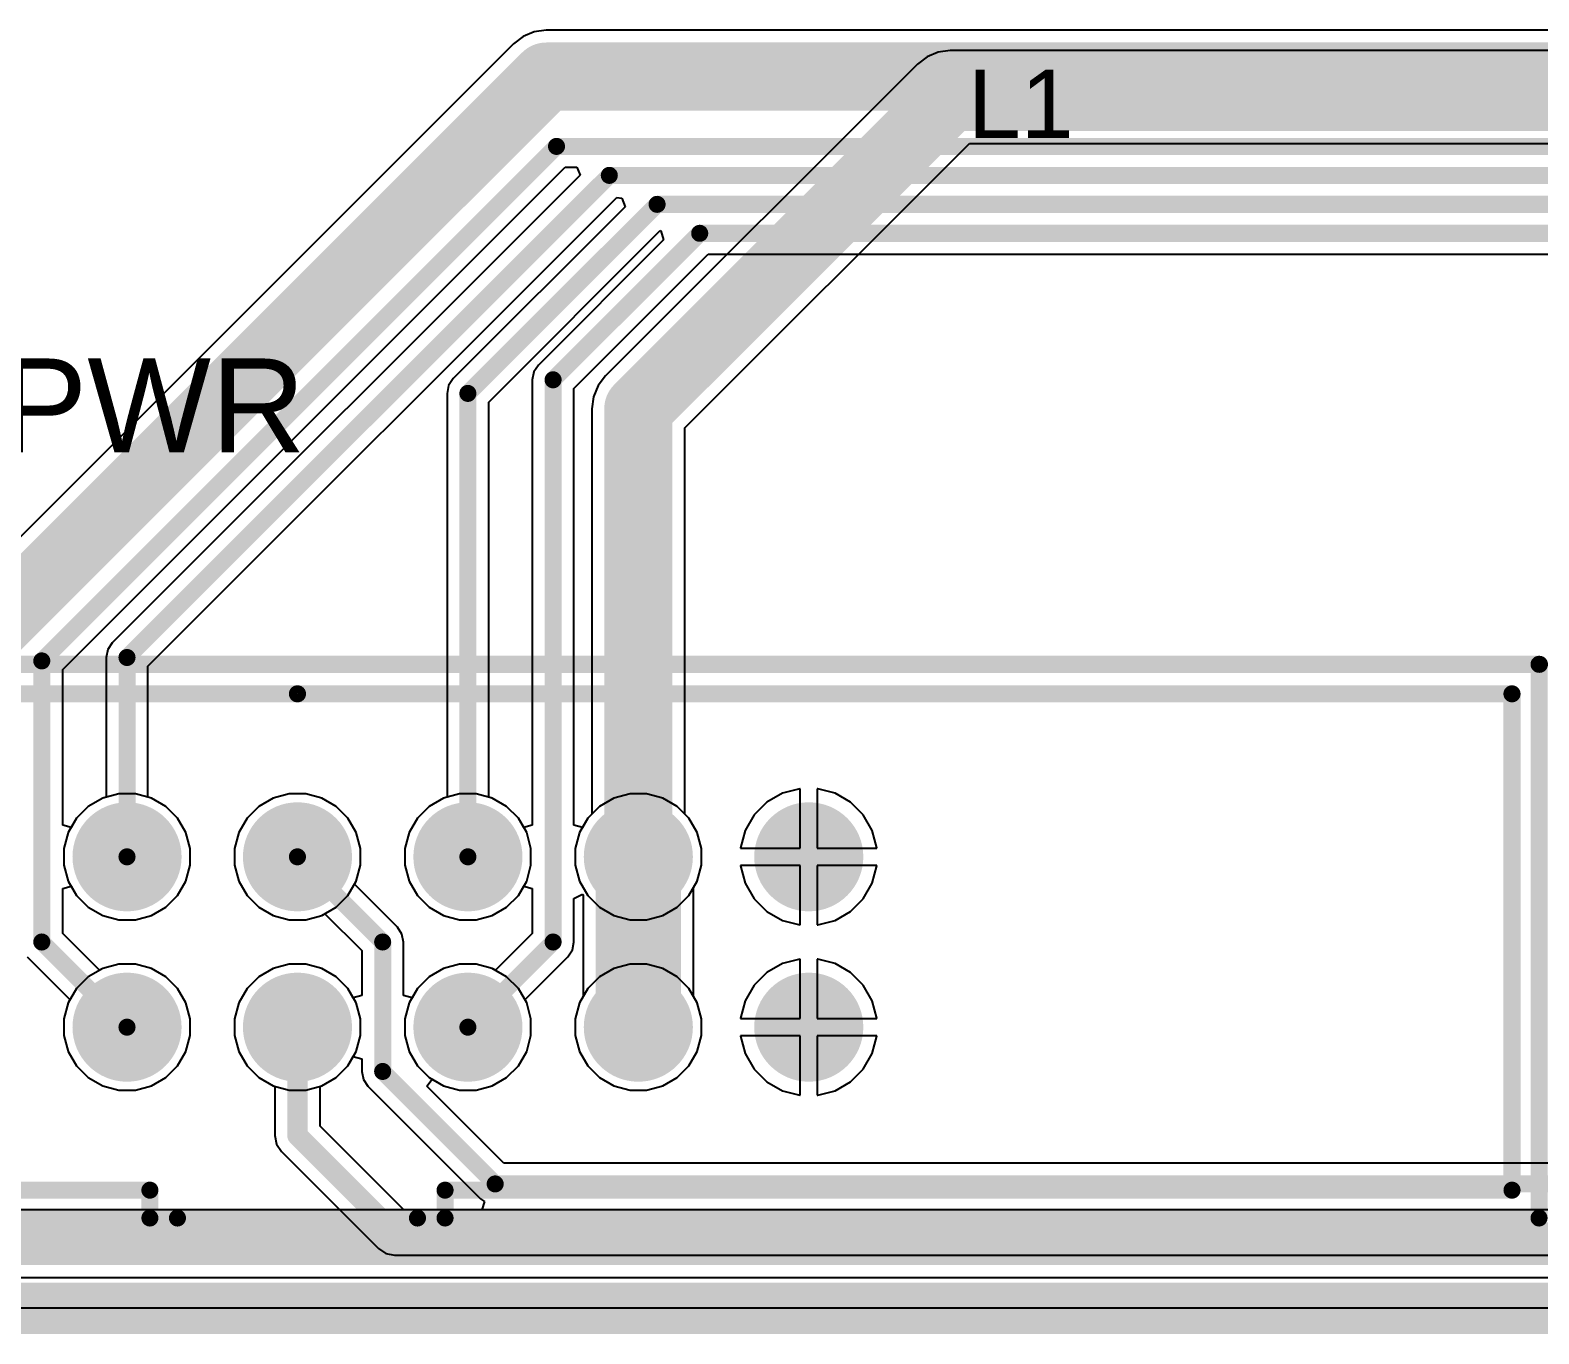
# Model space of a CAD drawing. Header units: millimetres. Extents: x -11 to 156, y -11 to 109.
# Drawn here: x 28.45 to 50.94, y -5.46 to 13.98 of the extents above; entities that cross this region are included whole.
import ezdxf

# ---------------------------------------------------------------- set-up
doc = ezdxf.new("R2010")
doc.units = ezdxf.units.MM
for name, color, linetype in [('BottomLayer', 5, 'Continuous'), ('BottomSolder', 6, 'Continuous'), ('Mechanical2', 216, 'Continuous'), ('MultiLayer', 9, 'Continuous'), ('PadHoleLayer', 156, 'Continuous'), ('TopLayer', 1, 'Continuous'), ('TopOverlay', 2, 'Continuous'), ('TopSolder', 216, 'Continuous')]:
    doc.layers.add(name, color=color, linetype=linetype)
doc.styles.add('Arial', font='', dxfattribs={"height": 0.2})
doc.styles.get('Arial').set_extended_font_data('Arial')

# ---------------------------------------------------------------- blocks, each defined once
blk = doc.blocks.new('2_54_2_7P_84')
at = {"layer": 'BottomLayer'}
h = blk.add_hatch(color=5, dxfattribs=at)
edge = h.paths.add_edge_path()
edge.add_arc((-2.54, 1.27), 0.762, 0, 360)
h = blk.add_hatch(color=5, dxfattribs=at)
edge = h.paths.add_edge_path()
edge.add_arc((0, 1.27), 0.762, 0, 360)
h = blk.add_hatch(color=5, dxfattribs=at)
edge = h.paths.add_edge_path()
edge.add_arc((2.54, 1.27), 0.762, 0, 360)
h = blk.add_hatch(color=5, dxfattribs=at)
edge = h.paths.add_edge_path()
edge.add_arc((5.08, 1.27), 0.762, 0, 360)
h = blk.add_hatch(color=5, dxfattribs=at)
edge = h.paths.add_edge_path()
edge.add_arc((7.62, 1.27), 0.762, 0, 360)
h = blk.add_hatch(color=5, dxfattribs=at)
edge = h.paths.add_edge_path()
edge.add_arc((-2.54, -1.27), 0.762, 0, 360)
h = blk.add_hatch(color=5, dxfattribs=at)
edge = h.paths.add_edge_path()
edge.add_arc((0, -1.27), 0.762, 0, 360)
h = blk.add_hatch(color=5, dxfattribs=at)
edge = h.paths.add_edge_path()
edge.add_arc((2.54, -1.27), 0.762, 0, 360)
h = blk.add_hatch(color=5, dxfattribs=at)
edge = h.paths.add_edge_path()
edge.add_arc((5.08, -1.27), 0.762, 0, 360)
h = blk.add_hatch(color=5, dxfattribs=at)
edge = h.paths.add_edge_path()
edge.add_arc((7.62, -1.27), 0.762, 0, 360)
at = {"layer": 'BottomSolder'}
h = blk.add_hatch(color=6, dxfattribs=at)
edge = h.paths.add_edge_path()
edge.add_arc((-2.54, 1.27), 0.813, 0, 360)
h = blk.add_hatch(color=6, dxfattribs=at)
edge = h.paths.add_edge_path()
edge.add_arc((0, 1.27), 0.813, 0, 360)
h = blk.add_hatch(color=6, dxfattribs=at)
edge = h.paths.add_edge_path()
edge.add_arc((2.54, 1.27), 0.813, 0, 360)
h = blk.add_hatch(color=6, dxfattribs=at)
edge = h.paths.add_edge_path()
edge.add_arc((5.08, 1.27), 0.813, 0, 360)
h = blk.add_hatch(color=6, dxfattribs=at)
edge = h.paths.add_edge_path()
edge.add_arc((7.62, 1.27), 0.813, 0, 360)
h = blk.add_hatch(color=6, dxfattribs=at)
edge = h.paths.add_edge_path()
edge.add_arc((-2.54, -1.27), 0.813, 0, 360)
h = blk.add_hatch(color=6, dxfattribs=at)
edge = h.paths.add_edge_path()
edge.add_arc((0, -1.27), 0.813, 0, 360)
h = blk.add_hatch(color=6, dxfattribs=at)
edge = h.paths.add_edge_path()
edge.add_arc((2.54, -1.27), 0.813, 0, 360)
h = blk.add_hatch(color=6, dxfattribs=at)
edge = h.paths.add_edge_path()
edge.add_arc((5.08, -1.27), 0.813, 0, 360)
h = blk.add_hatch(color=6, dxfattribs=at)
edge = h.paths.add_edge_path()
edge.add_arc((7.62, -1.27), 0.813, 0, 360)
at = {"layer": 'MultiLayer'}
h = blk.add_hatch(color=9, dxfattribs=at)
edge = h.paths.add_edge_path()
edge.add_arc((-2.54, 1.27), 0.762, 0, 360)
h = blk.add_hatch(color=9, dxfattribs=at)
edge = h.paths.add_edge_path()
edge.add_arc((0, 1.27), 0.762, 0, 360)
h = blk.add_hatch(color=9, dxfattribs=at)
edge = h.paths.add_edge_path()
edge.add_arc((2.54, 1.27), 0.762, 0, 360)
h = blk.add_hatch(color=9, dxfattribs=at)
edge = h.paths.add_edge_path()
edge.add_arc((5.08, 1.27), 0.762, 0, 360)
h = blk.add_hatch(color=9, dxfattribs=at)
edge = h.paths.add_edge_path()
edge.add_arc((7.62, 1.27), 0.762, 0, 360)
h = blk.add_hatch(color=9, dxfattribs=at)
edge = h.paths.add_edge_path()
edge.add_arc((-2.54, -1.27), 0.762, 0, 360)
h = blk.add_hatch(color=9, dxfattribs=at)
edge = h.paths.add_edge_path()
edge.add_arc((0, -1.27), 0.762, 0, 360)
h = blk.add_hatch(color=9, dxfattribs=at)
edge = h.paths.add_edge_path()
edge.add_arc((2.54, -1.27), 0.762, 0, 360)
h = blk.add_hatch(color=9, dxfattribs=at)
edge = h.paths.add_edge_path()
edge.add_arc((5.08, -1.27), 0.762, 0, 360)
h = blk.add_hatch(color=9, dxfattribs=at)
edge = h.paths.add_edge_path()
edge.add_arc((7.62, -1.27), 0.762, 0, 360)
at = {"layer": 'PadHoleLayer'}
h = blk.add_hatch(color=156, dxfattribs=at)
edge = h.paths.add_edge_path()
edge.add_arc((-2.54, 1.27), 0.5, 0, 360)
h = blk.add_hatch(color=156, dxfattribs=at)
edge = h.paths.add_edge_path()
edge.add_arc((0, 1.27), 0.5, 0, 360)
h = blk.add_hatch(color=156, dxfattribs=at)
edge = h.paths.add_edge_path()
edge.add_arc((2.54, 1.27), 0.5, 0, 360)
h = blk.add_hatch(color=156, dxfattribs=at)
edge = h.paths.add_edge_path()
edge.add_arc((5.08, 1.27), 0.5, 0, 360)
h = blk.add_hatch(color=156, dxfattribs=at)
edge = h.paths.add_edge_path()
edge.add_arc((7.62, 1.27), 0.5, 0, 360)
h = blk.add_hatch(color=156, dxfattribs=at)
edge = h.paths.add_edge_path()
edge.add_arc((-2.54, -1.27), 0.5, 0, 360)
h = blk.add_hatch(color=156, dxfattribs=at)
edge = h.paths.add_edge_path()
edge.add_arc((0, -1.27), 0.5, 0, 360)
h = blk.add_hatch(color=156, dxfattribs=at)
edge = h.paths.add_edge_path()
edge.add_arc((2.54, -1.27), 0.5, 0, 360)
h = blk.add_hatch(color=156, dxfattribs=at)
edge = h.paths.add_edge_path()
edge.add_arc((5.08, -1.27), 0.5, 0, 360)
h = blk.add_hatch(color=156, dxfattribs=at)
edge = h.paths.add_edge_path()
edge.add_arc((7.62, -1.27), 0.5, 0, 360)
at = {"layer": 'TopLayer'}
h = blk.add_hatch(color=1, dxfattribs=at)
edge = h.paths.add_edge_path()
edge.add_arc((-2.54, 1.27), 0.762, 0, 360)
h = blk.add_hatch(color=1, dxfattribs=at)
edge = h.paths.add_edge_path()
edge.add_arc((0, 1.27), 0.762, 0, 360)
h = blk.add_hatch(color=1, dxfattribs=at)
edge = h.paths.add_edge_path()
edge.add_arc((2.54, 1.27), 0.762, 0, 360)
h = blk.add_hatch(color=1, dxfattribs=at)
edge = h.paths.add_edge_path()
edge.add_arc((5.08, 1.27), 0.762, 0, 360)
h = blk.add_hatch(color=1, dxfattribs=at)
edge = h.paths.add_edge_path()
edge.add_arc((7.62, 1.27), 0.762, 0, 360)
h = blk.add_hatch(color=1, dxfattribs=at)
edge = h.paths.add_edge_path()
edge.add_arc((-2.54, -1.27), 0.762, 0, 360)
h = blk.add_hatch(color=1, dxfattribs=at)
edge = h.paths.add_edge_path()
edge.add_arc((0, -1.27), 0.762, 0, 360)
h = blk.add_hatch(color=1, dxfattribs=at)
edge = h.paths.add_edge_path()
edge.add_arc((2.54, -1.27), 0.762, 0, 360)
h = blk.add_hatch(color=1, dxfattribs=at)
edge = h.paths.add_edge_path()
edge.add_arc((5.08, -1.27), 0.762, 0, 360)
h = blk.add_hatch(color=1, dxfattribs=at)
edge = h.paths.add_edge_path()
edge.add_arc((7.62, -1.27), 0.762, 0, 360)
at = {"layer": 'TopSolder'}
h = blk.add_hatch(color=216, dxfattribs=at)
edge = h.paths.add_edge_path()
edge.add_arc((-2.54, 1.27), 0.813, 0, 360)
h = blk.add_hatch(color=216, dxfattribs=at)
edge = h.paths.add_edge_path()
edge.add_arc((0, 1.27), 0.813, 0, 360)
h = blk.add_hatch(color=216, dxfattribs=at)
edge = h.paths.add_edge_path()
edge.add_arc((2.54, 1.27), 0.813, 0, 360)
h = blk.add_hatch(color=216, dxfattribs=at)
edge = h.paths.add_edge_path()
edge.add_arc((5.08, 1.27), 0.813, 0, 360)
h = blk.add_hatch(color=216, dxfattribs=at)
edge = h.paths.add_edge_path()
edge.add_arc((7.62, 1.27), 0.813, 0, 360)
h = blk.add_hatch(color=216, dxfattribs=at)
edge = h.paths.add_edge_path()
edge.add_arc((-2.54, -1.27), 0.813, 0, 360)
h = blk.add_hatch(color=216, dxfattribs=at)
edge = h.paths.add_edge_path()
edge.add_arc((0, -1.27), 0.813, 0, 360)
h = blk.add_hatch(color=216, dxfattribs=at)
edge = h.paths.add_edge_path()
edge.add_arc((2.54, -1.27), 0.813, 0, 360)
h = blk.add_hatch(color=216, dxfattribs=at)
edge = h.paths.add_edge_path()
edge.add_arc((5.08, -1.27), 0.813, 0, 360)
h = blk.add_hatch(color=216, dxfattribs=at)
edge = h.paths.add_edge_path()
edge.add_arc((7.62, -1.27), 0.813, 0, 360)
at = {"layer": 'TopOverlay', "const_width": 0.254}
for points in [[(-18.504, 4.14), (18.51, 4.14)], [(18.504, -4.115), (18.504, 4.14)], [(-18.1, 3.7), (0, 3.7)], [(0, 3.7), (18.1, 3.7)], [(18.1, -3.7), (18.1, 3.7)], [(-18.1, -3.7), (-2.2, -3.7)], [(-2.2, -4.115), (-2.2, -3.7)], [(2.2, -3.7), (18.1, -3.7)], [(2.2, -4.115), (2.2, -3.7)], [(-18.504, -4.115), (18.504, -4.115)], [(-2.2, -4.115), (-1.789, -4.115)], [(1.789, -4.115), (2.2, -4.115)]]:
    blk.add_lwpolyline(points, dxfattribs=at)
at = {"layer": 'TopOverlay', "const_width": 0.127}
for points in [[(18.44, 4.14, 1), (18.567, 4.14, 1)], [(18.446, 4.14, 1), (18.573, 4.14, 1)], [(-0.064, 3.7, 1), (0.064, 3.7, 1)], [(-0.064, 3.7, 1), (0.064, 3.7, 1)], [(18.037, 3.7, 1), (18.164, 3.7, 1)], [(18.036, 3.7, 1), (18.163, 3.7, 1)], [(-2.263, -3.7, 1), (-2.136, -3.7, 1)], [(-2.263, -3.7, 1), (-2.136, -3.7, 1)], [(2.136, -3.7, 1), (2.263, -3.7, 1)], [(2.136, -3.7, 1), (2.263, -3.7, 1)], [(18.037, -3.7, 1), (18.164, -3.7, 1)], [(18.037, -3.7, 1), (18.164, -3.7, 1)], [(-2.263, -4.115, 1), (-2.136, -4.115, 1)], [(-2.263, -4.115, 1), (-2.136, -4.115, 1)], [(-1.852, -4.115, 1), (-1.725, -4.115, 1)], [(1.725, -4.115, 1), (1.852, -4.115, 1)], [(2.136, -4.115, 1), (2.263, -4.115, 1)], [(2.136, -4.115, 1), (2.263, -4.115, 1)], [(18.44, -4.115, 1), (18.567, -4.115, 1)], [(18.44, -4.115, 1), (18.567, -4.115, 1)]]:
    blk.add_lwpolyline(points, format="xyb", close=True, dxfattribs=at)

msp = doc.modelspace()

# ---------------------------------------------------------------- linework, layer by layer
at = {"layer": 'BottomLayer'}
for p, q in [((41.818, 13.578), (41.675, 13.469)), ((41.985, 13.648), (41.818, 13.578)), ((42.164, 13.671), (41.985, 13.648)), ((54.679, 13.671), (42.164, 13.671)), ((41.675, 13.469), (37.027, 8.82)), ((38.208, 8.045), (42.451, 12.288)), ((42.451, 12.288), (54.966, 12.288)), ((37.027, 8.82), (36.917, 8.677)), ((36.917, 8.677), (36.848, 8.51)), ((36.848, 8.51), (36.824, 8.331)), ((36.824, 8.331), (36.824, 2.288)), ((38.208, 2.288), (38.208, 8.045)), ((29.533, 2.527), (29.319, 2.403)), ((29.772, 2.591), (29.533, 2.527)), ((30.02, 2.591), (29.772, 2.591)), ((30.259, 2.527), (30.02, 2.591)), ((30.473, 2.403), (30.259, 2.527)), ((32.073, 2.527), (31.859, 2.403)), ((32.312, 2.591), (32.073, 2.527)), ((32.56, 2.591), (32.312, 2.591)), ((32.799, 2.527), (32.56, 2.591)), ((33.013, 2.403), (32.799, 2.527)), ((34.613, 2.527), (34.399, 2.403)), ((34.852, 2.591), (34.613, 2.527)), ((35.1, 2.591), (34.852, 2.591)), ((35.339, 2.527), (35.1, 2.591)), ((35.553, 2.403), (35.339, 2.527)), ((39.664, 2.598), (39.432, 2.464)), ((39.922, 2.667), (39.664, 2.598)), ((39.929, 2.667), (39.922, 2.667)), ((39.929, 1.778), (39.929, 2.667)), ((40.19, 2.667), (40.183, 2.667)), ((40.183, 2.667), (40.183, 1.778)), ((40.448, 2.598), (40.19, 2.667)), ((40.68, 2.464), (40.448, 2.598)), ((29.319, 2.403), (29.144, 2.228)), ((30.648, 2.228), (30.473, 2.403)), ((31.859, 2.403), (31.684, 2.228)), ((33.188, 2.228), (33.013, 2.403)), ((34.399, 2.403), (34.224, 2.228)), ((35.728, 2.228), (35.553, 2.403)), ((36.824, 2.288), (36.764, 2.228)), ((38.268, 2.228), (38.208, 2.288)), ((39.243, 2.275), (39.109, 2.043)), ((39.432, 2.464), (39.243, 2.275)), ((40.869, 2.275), (40.68, 2.464)), ((41.003, 2.043), (40.869, 2.275)), ((29.144, 2.228), (29.02, 2.014)), ((30.772, 2.014), (30.648, 2.228)), ((31.684, 2.228), (31.56, 2.014)), ((33.312, 2.014), (33.188, 2.228)), ((34.224, 2.228), (34.1, 2.014)), ((35.852, 2.014), (35.728, 2.228)), ((36.764, 2.228), (36.64, 2.014)), ((38.392, 2.014), (38.268, 2.228)), ((39.109, 2.043), (39.04, 1.785)), ((41.072, 1.785), (41.003, 2.043)), ((29.02, 2.014), (28.956, 1.775)), ((30.836, 1.775), (30.772, 2.014)), ((31.56, 2.014), (31.496, 1.775)), ((33.376, 1.775), (33.312, 2.014)), ((34.1, 2.014), (34.036, 1.775)), ((35.916, 1.775), (35.852, 2.014)), ((36.64, 2.014), (36.576, 1.775)), ((38.456, 1.775), (38.392, 2.014)), ((28.956, 1.775), (28.956, 1.527)), ((30.836, 1.527), (30.836, 1.775)), ((31.496, 1.775), (31.496, 1.527)), ((33.376, 1.527), (33.376, 1.775)), ((34.036, 1.775), (34.036, 1.527)), ((35.916, 1.527), (35.916, 1.775)), ((36.576, 1.775), (36.576, 1.527)), ((38.456, 1.527), (38.456, 1.775)), ((39.04, 1.785), (39.04, 1.778)), ((39.04, 1.778), (39.929, 1.778)), ((40.183, 1.778), (41.072, 1.778)), ((41.072, 1.778), (41.072, 1.785)), ((28.956, 1.527), (29.02, 1.288)), ((30.772, 1.288), (30.836, 1.527)), ((31.496, 1.527), (31.56, 1.288)), ((33.312, 1.288), (33.376, 1.527)), ((34.036, 1.527), (34.1, 1.288)), ((35.852, 1.288), (35.916, 1.527)), ((36.576, 1.527), (36.64, 1.288)), ((38.392, 1.288), (38.456, 1.527)), ((39.929, 1.524), (39.04, 1.524)), ((39.04, 1.524), (39.04, 1.517)), ((39.04, 1.517), (39.109, 1.259)), ((39.929, 0.635), (39.929, 1.524)), ((41.072, 1.524), (40.183, 1.524)), ((40.183, 1.524), (40.183, 0.635)), ((41.003, 1.259), (41.072, 1.517)), ((41.072, 1.517), (41.072, 1.524)), ((29.02, 1.288), (29.144, 1.074)), ((30.648, 1.074), (30.772, 1.288)), ((31.56, 1.288), (31.684, 1.074)), ((33.285, 1.242), (33.312, 1.288)), ((33.926, 0.601), (33.285, 1.242)), ((34.1, 1.288), (34.224, 1.074)), ((35.728, 1.074), (35.852, 1.288)), ((36.64, 1.288), (36.764, 1.074)), ((38.268, 1.074), (38.392, 1.288)), ((39.109, 1.259), (39.243, 1.027)), ((40.869, 1.027), (41.003, 1.259)), ((29.144, 1.074), (29.319, 0.899)), ((30.473, 0.899), (30.648, 1.074)), ((31.684, 1.074), (31.859, 0.899)), ((34.224, 1.074), (34.399, 0.899)), ((35.553, 0.899), (35.728, 1.074)), ((36.764, 1.074), (36.939, 0.899)), ((38.093, 0.899), (38.268, 1.074)), ((39.243, 1.027), (39.432, 0.838)), ((40.68, 0.838), (40.869, 1.027)), ((29.319, 0.899), (29.533, 0.775)), ((29.533, 0.775), (29.772, 0.711)), ((29.772, 0.711), (30.02, 0.711)), ((30.02, 0.711), (30.259, 0.775)), ((30.259, 0.775), (30.473, 0.899)), ((31.859, 0.899), (32.073, 0.775)), ((32.073, 0.775), (32.312, 0.711)), ((32.312, 0.711), (32.56, 0.711)), ((32.56, 0.711), (32.799, 0.775)), ((32.799, 0.775), (32.845, 0.802)), ((32.845, 0.802), (33.395, 0.252)), ((34.399, 0.899), (34.613, 0.775)), ((34.613, 0.775), (34.852, 0.711)), ((34.852, 0.711), (35.1, 0.711)), ((35.1, 0.711), (35.339, 0.775)), ((35.339, 0.775), (35.553, 0.899)), ((36.939, 0.899), (37.153, 0.775)), ((37.153, 0.775), (37.392, 0.711)), ((37.392, 0.711), (37.64, 0.711)), ((37.64, 0.711), (37.879, 0.775)), ((37.879, 0.775), (38.093, 0.899)), ((39.432, 0.838), (39.664, 0.704)), ((39.664, 0.704), (39.922, 0.635)), ((40.19, 0.635), (40.448, 0.704)), ((40.448, 0.704), (40.68, 0.838)), ((33.993, 0.5), (33.926, 0.601)), ((34.017, 0.381), (33.993, 0.5)), ((39.922, 0.635), (39.929, 0.635)), ((40.183, 0.635), (40.19, 0.635)), ((33.395, 0.252), (33.395, -0.417)), ((34.017, -0.417), (34.017, 0.381)), ((29.772, 0.051), (29.533, -0.013)), ((30.02, 0.051), (29.772, 0.051)), ((30.259, -0.013), (30.02, 0.051)), ((32.312, 0.051), (32.073, -0.013)), ((32.56, 0.051), (32.312, 0.051)), ((32.799, -0.013), (32.56, 0.051)), ((34.852, 0.051), (34.613, -0.013)), ((35.1, 0.051), (34.852, 0.051)), ((35.339, -0.013), (35.1, 0.051)), ((37.392, 0.051), (37.153, -0.013)), ((37.64, 0.051), (37.392, 0.051)), ((37.879, -0.013), (37.64, 0.051)), ((39.664, 0.058), (39.432, -0.076)), ((39.922, 0.127), (39.664, 0.058)), ((39.929, 0.127), (39.922, 0.127)), ((39.929, -0.762), (39.929, 0.127)), ((40.19, 0.127), (40.183, 0.127)), ((40.183, 0.127), (40.183, -0.762)), ((40.448, 0.058), (40.19, 0.127)), ((40.68, -0.076), (40.448, 0.058)), ((29.319, -0.137), (29.144, -0.312)), ((29.533, -0.013), (29.319, -0.137)), ((30.473, -0.137), (30.259, -0.013)), ((30.648, -0.312), (30.473, -0.137)), ((31.859, -0.137), (31.684, -0.312)), ((32.073, -0.013), (31.859, -0.137)), ((33.013, -0.137), (32.799, -0.013)), ((33.188, -0.312), (33.013, -0.137)), ((34.399, -0.137), (34.224, -0.312)), ((34.613, -0.013), (34.399, -0.137)), ((35.553, -0.137), (35.339, -0.013)), ((35.728, -0.312), (35.553, -0.137)), ((36.939, -0.137), (36.764, -0.312)), ((37.153, -0.013), (36.939, -0.137)), ((38.093, -0.137), (37.879, -0.013)), ((38.268, -0.312), (38.093, -0.137)), ((39.432, -0.076), (39.243, -0.265)), ((40.869, -0.265), (40.68, -0.076)), ((29.144, -0.312), (29.02, -0.526)), ((30.772, -0.526), (30.648, -0.312)), ((31.684, -0.312), (31.56, -0.526)), ((33.268, -0.451), (33.188, -0.312)), ((33.395, -0.417), (33.268, -0.451)), ((34.144, -0.451), (34.017, -0.417)), ((34.224, -0.312), (34.144, -0.451)), ((35.852, -0.526), (35.728, -0.312)), ((36.764, -0.312), (36.64, -0.526)), ((38.392, -0.526), (38.268, -0.312)), ((39.243, -0.265), (39.109, -0.497)), ((41.003, -0.497), (40.869, -0.265)), ((29.02, -0.526), (28.956, -0.765)), ((30.836, -0.765), (30.772, -0.526)), ((31.56, -0.526), (31.496, -0.765)), ((35.916, -0.765), (35.852, -0.526)), ((36.64, -0.526), (36.576, -0.765)), ((38.456, -0.765), (38.392, -0.526)), ((39.109, -0.497), (39.04, -0.755)), ((41.072, -0.755), (41.003, -0.497)), ((28.956, -0.765), (28.956, -1.013)), ((30.836, -1.013), (30.836, -0.765)), ((31.496, -0.765), (31.496, -1.013)), ((35.916, -1.013), (35.916, -0.765)), ((36.576, -0.765), (36.576, -1.013)), ((38.456, -1.013), (38.456, -0.765)), ((39.04, -0.755), (39.04, -0.762)), ((39.04, -0.762), (39.929, -0.762)), ((40.183, -0.762), (41.072, -0.762)), ((41.072, -0.762), (41.072, -0.755)), ((28.956, -1.013), (29.02, -1.252)), ((30.772, -1.252), (30.836, -1.013)), ((31.496, -1.013), (31.56, -1.252)), ((35.852, -1.252), (35.916, -1.013)), ((36.576, -1.013), (36.64, -1.252)), ((38.392, -1.252), (38.456, -1.013)), ((39.929, -1.016), (39.04, -1.016)), ((39.04, -1.016), (39.04, -1.023)), ((39.04, -1.023), (39.109, -1.281)), ((39.929, -1.905), (39.929, -1.016)), ((41.072, -1.016), (40.183, -1.016)), ((40.183, -1.016), (40.183, -1.905)), ((41.003, -1.281), (41.072, -1.023)), ((41.072, -1.023), (41.072, -1.016)), ((29.02, -1.252), (29.144, -1.466)), ((30.648, -1.466), (30.772, -1.252)), ((31.56, -1.252), (31.684, -1.466)), ((33.188, -1.466), (33.268, -1.327)), ((33.268, -1.327), (33.395, -1.361)), ((35.728, -1.466), (35.852, -1.252)), ((36.64, -1.252), (36.764, -1.466)), ((38.268, -1.466), (38.392, -1.252)), ((39.109, -1.281), (39.243, -1.513)), ((40.869, -1.513), (41.003, -1.281)), ((29.144, -1.466), (29.319, -1.641)), ((30.473, -1.641), (30.648, -1.466)), ((31.684, -1.466), (31.859, -1.641)), ((33.013, -1.641), (33.188, -1.466)), ((33.395, -1.361), (33.395, -1.549)), ((33.395, -1.549), (33.419, -1.668)), ((35.553, -1.641), (35.728, -1.466)), ((36.764, -1.466), (36.939, -1.641)), ((38.093, -1.641), (38.268, -1.466)), ((39.243, -1.513), (39.432, -1.702)), ((40.68, -1.702), (40.869, -1.513)), ((29.319, -1.641), (29.533, -1.765)), ((29.533, -1.765), (29.772, -1.829)), ((30.02, -1.829), (30.259, -1.765)), ((30.259, -1.765), (30.473, -1.641)), ((31.859, -1.641), (32.073, -1.765)), ((32.073, -1.765), (32.099, -1.772)), ((32.099, -1.772), (32.099, -2.503)), ((32.772, -1.772), (32.799, -1.765)), ((32.772, -2.364), (32.772, -1.772)), ((32.799, -1.765), (33.013, -1.641)), ((33.419, -1.668), (33.486, -1.769)), ((33.486, -1.769), (35.162, -3.446)), ((34.363, -1.767), (34.441, -1.665)), ((35.511, -2.915), (34.363, -1.767)), ((34.441, -1.665), (34.613, -1.765)), ((34.613, -1.765), (34.852, -1.829)), ((35.1, -1.829), (35.339, -1.765)), ((35.339, -1.765), (35.553, -1.641)), ((36.939, -1.641), (37.153, -1.765)), ((37.153, -1.765), (37.392, -1.829)), ((37.64, -1.829), (37.879, -1.765)), ((37.879, -1.765), (38.093, -1.641)), ((39.432, -1.702), (39.664, -1.836)), ((40.448, -1.836), (40.68, -1.702)), ((29.772, -1.829), (30.02, -1.829)), ((34.852, -1.829), (35.1, -1.829)), ((37.392, -1.829), (37.64, -1.829)), ((39.664, -1.836), (39.922, -1.905)), ((39.922, -1.905), (39.929, -1.905)), ((40.183, -1.905), (40.19, -1.905)), ((40.19, -1.905), (40.448, -1.836)), ((34.022, -3.613), (32.772, -2.364)), ((32.099, -2.503), (32.125, -2.632)), ((32.125, -2.632), (32.198, -2.741)), ((32.198, -2.741), (33.644, -4.188)), ((102.843, -2.915), (35.511, -2.915)), ((35.162, -3.446), (35.223, -3.486)), ((35.223, -3.486), (35.185, -3.613)), ((35.185, -3.613), (34.022, -3.613)), ((33.644, -4.188), (33.754, -4.261)), ((33.754, -4.261), (33.882, -4.286)), ((33.882, -4.286), (124.269, -4.286)), ((155.575, -5.08), (-3.226, -5.08))]:
    msp.add_line(p, q, dxfattribs=at)
for points, const_width in [([(37.516, 8.331), (42.164, 12.979)], 1.016), ([(42.164, 12.979), (54.966, 12.979)], 1.016), ([(37.516, 1.651), (37.516, 8.331)], 1.016), ([(32.436, 1.651), (33.706, 0.381)], 0.254), ([(33.706, -1.549), (33.706, 0.381)], 0.254), ([(32.436, -2.503), (32.436, -0.889)], 0.305), ([(33.706, -1.549), (35.382, -3.226)], 0.254), ([(32.436, -2.503), (33.882, -3.95)], 0.305), ([(35.382, -3.226), (102.972, -3.226)], 0.254), ([(33.882, -3.95), (124.269, -3.95)], 0.305)]:
    msp.add_lwpolyline(points, dxfattribs=dict(at, const_width=const_width))
for points, const_width in [([(41.91, 12.979, 1), (42.418, 12.979, 1)], 0.508), ([(41.91, 12.979, 1), (42.418, 12.979, 1)], 0.508), ([(37.262, 8.331, 1), (37.77, 8.331, 1)], 0.508), ([(37.262, 8.331, 1), (37.77, 8.331, 1)], 0.508), ([(37.262, 1.651, 1), (37.77, 1.651, 1)], 0.508), ([(32.372, 1.651, 1), (32.499, 1.651, 1)], 0.127), ([(33.642, 0.381, 1), (33.769, 0.381, 1)], 0.127), ([(33.642, 0.381, 1), (33.769, 0.381, 1)], 0.127), ([(32.36, -0.889, 1), (32.512, -0.889, 1)], 0.152), ([(33.642, -1.549, 1), (33.769, -1.549, 1)], 0.127), ([(33.642, -1.549, 1), (33.769, -1.549, 1)], 0.127), ([(32.36, -2.503, 1), (32.512, -2.503, 1)], 0.152), ([(32.36, -2.503, 1), (32.512, -2.503, 1)], 0.152), ([(35.319, -3.226, 1), (35.446, -3.226, 1)], 0.127), ([(35.319, -3.226, 1), (35.446, -3.226, 1)], 0.127), ([(33.806, -3.95, 1), (33.959, -3.95, 1)], 0.152), ([(33.806, -3.95, 1), (33.959, -3.95, 1)], 0.152)]:
    msp.add_lwpolyline(points, format="xyb", close=True, dxfattribs=dict(at, const_width=const_width))
at = {"layer": 'Mechanical2', "const_width": 0.762}
msp.add_lwpolyline([(-3.226, -5.08), (155.575, -5.08)], dxfattribs=at)
at = {"layer": 'TopLayer'}
for p, q in [((35.965, 13.952), (35.798, 13.883)), ((36.144, 13.976), (35.965, 13.952)), ((60.804, 13.976), (36.144, 13.976)), ((35.655, 13.773), (26.867, 4.985)), ((35.798, 13.883), (35.655, 13.773)), ((28.937, 4.443), (36.425, 11.932)), ((36.425, 11.932), (36.6, 11.932)), ((36.6, 11.932), (36.648, 11.815)), ((36.648, 11.815), (29.676, 4.843)), ((30.207, 4.494), (37.193, 11.481)), ((37.193, 11.481), (37.269, 11.472)), ((37.269, 11.472), (37.318, 11.341)), ((37.318, 11.341), (34.756, 8.78)), ((35.287, 8.431), (37.842, 10.987)), ((37.891, 10.848), (36.026, 8.983)), ((37.842, 10.987), (37.849, 10.985)), ((37.849, 10.985), (37.891, 10.848)), ((36.557, 8.634), (38.559, 10.637)), ((38.559, 10.637), (77.386, 10.637)), ((34.756, 8.78), (34.689, 8.679)), ((35.959, 8.882), (35.935, 8.763)), ((36.026, 8.983), (35.959, 8.882)), ((34.689, 8.679), (34.665, 8.56)), ((34.665, 8.56), (34.665, 2.541)), ((35.935, 8.763), (35.935, 2.123)), ((36.557, 2.123), (36.557, 8.634)), ((35.287, 2.541), (35.287, 8.431)), ((29.609, 4.742), (29.585, 4.623)), ((29.676, 4.843), (29.609, 4.742)), ((29.585, 4.623), (29.585, 2.541)), ((28.937, 2.123), (28.937, 4.443)), ((30.207, 2.541), (30.207, 4.494)), ((29.533, 2.527), (29.319, 2.403)), ((29.585, 2.541), (29.533, 2.527)), ((30.259, 2.527), (30.207, 2.541)), ((30.473, 2.403), (30.259, 2.527)), ((32.073, 2.527), (31.859, 2.403)), ((32.312, 2.591), (32.073, 2.527)), ((32.56, 2.591), (32.312, 2.591)), ((32.799, 2.527), (32.56, 2.591)), ((33.013, 2.403), (32.799, 2.527)), ((34.613, 2.527), (34.399, 2.403)), ((34.665, 2.541), (34.613, 2.527)), ((35.339, 2.527), (35.287, 2.541)), ((35.553, 2.403), (35.339, 2.527)), ((37.153, 2.527), (36.939, 2.403)), ((37.392, 2.591), (37.153, 2.527)), ((37.64, 2.591), (37.392, 2.591)), ((37.879, 2.527), (37.64, 2.591)), ((38.093, 2.403), (37.879, 2.527)), ((39.664, 2.598), (39.432, 2.464)), ((39.922, 2.667), (39.664, 2.598)), ((39.929, 2.667), (39.922, 2.667)), ((39.929, 1.778), (39.929, 2.667)), ((40.19, 2.667), (40.183, 2.667)), ((40.183, 2.667), (40.183, 1.778)), ((40.448, 2.598), (40.19, 2.667)), ((40.68, 2.464), (40.448, 2.598)), ((29.319, 2.403), (29.144, 2.228)), ((30.648, 2.228), (30.473, 2.403)), ((31.859, 2.403), (31.684, 2.228)), ((33.188, 2.228), (33.013, 2.403)), ((34.399, 2.403), (34.224, 2.228)), ((35.728, 2.228), (35.553, 2.403)), ((36.939, 2.403), (36.764, 2.228)), ((38.268, 2.228), (38.093, 2.403)), ((39.243, 2.275), (39.109, 2.043)), ((39.432, 2.464), (39.243, 2.275)), ((40.869, 2.275), (40.68, 2.464)), ((41.003, 2.043), (40.869, 2.275)), ((29.064, 2.089), (28.937, 2.123)), ((29.144, 2.228), (29.064, 2.089)), ((30.772, 2.014), (30.648, 2.228)), ((31.684, 2.228), (31.56, 2.014)), ((33.312, 2.014), (33.188, 2.228)), ((34.224, 2.228), (34.1, 2.014)), ((35.808, 2.089), (35.728, 2.228)), ((35.935, 2.123), (35.808, 2.089)), ((36.684, 2.089), (36.557, 2.123)), ((36.764, 2.228), (36.684, 2.089)), ((38.392, 2.014), (38.268, 2.228)), ((39.109, 2.043), (39.04, 1.785)), ((41.072, 1.785), (41.003, 2.043)), ((30.836, 1.775), (30.772, 2.014)), ((31.56, 2.014), (31.496, 1.775)), ((33.376, 1.775), (33.312, 2.014)), ((34.1, 2.014), (34.036, 1.775)), ((38.456, 1.775), (38.392, 2.014)), ((30.836, 1.527), (30.836, 1.775)), ((31.496, 1.775), (31.496, 1.527)), ((33.376, 1.527), (33.376, 1.775)), ((34.036, 1.775), (34.036, 1.527)), ((38.456, 1.527), (38.456, 1.775)), ((39.04, 1.785), (39.04, 1.778)), ((39.04, 1.778), (39.929, 1.778)), ((40.183, 1.778), (41.072, 1.778)), ((41.072, 1.778), (41.072, 1.785)), ((30.772, 1.288), (30.836, 1.527)), ((31.496, 1.527), (31.56, 1.288)), ((33.312, 1.288), (33.376, 1.527)), ((34.036, 1.527), (34.1, 1.288)), ((38.392, 1.288), (38.456, 1.527)), ((39.929, 1.524), (39.04, 1.524)), ((39.04, 1.524), (39.04, 1.517)), ((39.04, 1.517), (39.109, 1.259)), ((39.929, 0.635), (39.929, 1.524)), ((41.072, 1.524), (40.183, 1.524)), ((40.183, 1.524), (40.183, 0.635)), ((41.003, 1.259), (41.072, 1.517)), ((41.072, 1.517), (41.072, 1.524)), ((28.937, 1.179), (29.064, 1.213)), ((28.937, 0.51), (28.937, 1.179)), ((29.064, 1.213), (29.144, 1.074)), ((30.648, 1.074), (30.772, 1.288)), ((31.56, 1.288), (31.684, 1.074)), ((33.188, 1.074), (33.312, 1.288)), ((34.1, 1.288), (34.224, 1.074)), ((35.728, 1.074), (35.808, 1.213)), ((35.808, 1.213), (35.935, 1.179)), ((35.935, 1.179), (35.935, 0.51)), ((38.336, 1.191), (38.392, 1.288)), ((38.336, -0.429), (38.336, 1.191)), ((39.109, 1.259), (39.243, 1.027)), ((40.869, 1.027), (41.003, 1.259)), ((29.144, 1.074), (29.319, 0.899)), ((30.473, 0.899), (30.648, 1.074)), ((31.684, 1.074), (31.859, 0.899)), ((33.013, 0.899), (33.188, 1.074)), ((34.224, 1.074), (34.399, 0.899)), ((35.553, 0.899), (35.728, 1.074)), ((36.557, 1.032), (36.684, 1.094)), ((36.557, 0.381), (36.557, 1.032)), ((36.684, 1.094), (36.696, 1.085)), ((36.696, 1.085), (36.696, -0.429)), ((39.243, 1.027), (39.432, 0.838)), ((40.68, 0.838), (40.869, 1.027)), ((29.319, 0.899), (29.533, 0.775)), ((29.533, 0.775), (29.772, 0.711)), ((29.772, 0.711), (30.02, 0.711)), ((30.02, 0.711), (30.259, 0.775)), ((30.259, 0.775), (30.473, 0.899)), ((31.859, 0.899), (32.073, 0.775)), ((32.073, 0.775), (32.312, 0.711)), ((32.312, 0.711), (32.56, 0.711)), ((32.56, 0.711), (32.799, 0.775)), ((32.799, 0.775), (33.013, 0.899)), ((34.399, 0.899), (34.613, 0.775)), ((34.613, 0.775), (34.852, 0.711)), ((34.852, 0.711), (35.1, 0.711)), ((35.1, 0.711), (35.339, 0.775)), ((35.339, 0.775), (35.553, 0.899)), ((39.432, 0.838), (39.664, 0.704)), ((39.664, 0.704), (39.922, 0.635)), ((40.19, 0.635), (40.448, 0.704)), ((40.448, 0.704), (40.68, 0.838)), ((29.486, -0.04), (28.937, 0.51)), ((35.935, 0.51), (35.385, -0.04)), ((39.922, 0.635), (39.929, 0.635)), ((40.183, 0.635), (40.19, 0.635)), ((36.466, 0.161), (36.533, 0.262)), ((36.533, 0.262), (36.557, 0.381)), ((28.406, 0.161), (29.047, -0.48)), ((29.772, 0.051), (29.533, -0.013)), ((30.02, 0.051), (29.772, 0.051)), ((30.259, -0.013), (30.02, 0.051)), ((32.312, 0.051), (32.073, -0.013)), ((32.56, 0.051), (32.312, 0.051)), ((32.799, -0.013), (32.56, 0.051)), ((34.852, 0.051), (34.613, -0.013)), ((35.1, 0.051), (34.852, 0.051)), ((35.339, -0.013), (35.1, 0.051)), ((35.825, -0.48), (36.466, 0.161)), ((39.664, 0.058), (39.432, -0.076)), ((39.922, 0.127), (39.664, 0.058)), ((39.929, 0.127), (39.922, 0.127)), ((39.929, -0.762), (39.929, 0.127)), ((40.19, 0.127), (40.183, 0.127)), ((40.183, 0.127), (40.183, -0.762)), ((40.448, 0.058), (40.19, 0.127)), ((40.68, -0.076), (40.448, 0.058)), ((29.533, -0.013), (29.486, -0.04)), ((30.473, -0.137), (30.259, -0.013)), ((30.648, -0.312), (30.473, -0.137)), ((31.859, -0.137), (31.684, -0.312)), ((32.073, -0.013), (31.859, -0.137)), ((33.013, -0.137), (32.799, -0.013)), ((33.188, -0.312), (33.013, -0.137)), ((34.399, -0.137), (34.224, -0.312)), ((34.613, -0.013), (34.399, -0.137)), ((35.385, -0.04), (35.339, -0.013)), ((39.432, -0.076), (39.243, -0.265)), ((40.869, -0.265), (40.68, -0.076)), ((30.772, -0.526), (30.648, -0.312)), ((31.684, -0.312), (31.56, -0.526)), ((33.312, -0.526), (33.188, -0.312)), ((34.224, -0.312), (34.1, -0.526)), ((36.696, -0.429), (36.64, -0.526)), ((38.392, -0.526), (38.336, -0.429)), ((39.243, -0.265), (39.109, -0.497)), ((41.003, -0.497), (40.869, -0.265)), ((29.02, -0.526), (28.956, -0.765)), ((29.047, -0.48), (29.02, -0.526)), ((30.836, -0.765), (30.772, -0.526)), ((31.56, -0.526), (31.496, -0.765)), ((33.376, -0.765), (33.312, -0.526)), ((34.1, -0.526), (34.036, -0.765)), ((35.852, -0.526), (35.825, -0.48)), ((35.916, -0.765), (35.852, -0.526)), ((36.64, -0.526), (36.576, -0.765)), ((38.456, -0.765), (38.392, -0.526)), ((39.109, -0.497), (39.04, -0.755)), ((41.072, -0.755), (41.003, -0.497)), ((28.956, -0.765), (28.956, -1.013)), ((30.836, -1.013), (30.836, -0.765)), ((31.496, -0.765), (31.496, -1.013)), ((33.376, -1.013), (33.376, -0.765)), ((34.036, -0.765), (34.036, -1.013)), ((35.916, -1.013), (35.916, -0.765)), ((36.576, -0.765), (36.576, -1.013)), ((38.456, -1.013), (38.456, -0.765)), ((39.04, -0.755), (39.04, -0.762)), ((39.04, -0.762), (39.929, -0.762)), ((40.183, -0.762), (41.072, -0.762)), ((41.072, -0.762), (41.072, -0.755)), ((28.956, -1.013), (29.02, -1.252)), ((30.772, -1.252), (30.836, -1.013)), ((31.496, -1.013), (31.56, -1.252)), ((33.312, -1.252), (33.376, -1.013)), ((34.036, -1.013), (34.1, -1.252)), ((35.852, -1.252), (35.916, -1.013)), ((36.576, -1.013), (36.64, -1.252)), ((38.392, -1.252), (38.456, -1.013)), ((39.929, -1.016), (39.04, -1.016)), ((39.04, -1.016), (39.04, -1.023)), ((39.04, -1.023), (39.109, -1.281)), ((39.929, -1.905), (39.929, -1.016)), ((41.072, -1.016), (40.183, -1.016)), ((40.183, -1.016), (40.183, -1.905)), ((41.003, -1.281), (41.072, -1.023)), ((41.072, -1.023), (41.072, -1.016)), ((29.02, -1.252), (29.144, -1.466)), ((30.648, -1.466), (30.772, -1.252)), ((31.56, -1.252), (31.684, -1.466)), ((33.188, -1.466), (33.312, -1.252)), ((34.1, -1.252), (34.224, -1.466)), ((35.728, -1.466), (35.852, -1.252)), ((36.64, -1.252), (36.764, -1.466)), ((38.268, -1.466), (38.392, -1.252)), ((39.109, -1.281), (39.243, -1.513)), ((40.869, -1.513), (41.003, -1.281)), ((29.144, -1.466), (29.319, -1.641)), ((30.473, -1.641), (30.648, -1.466)), ((31.684, -1.466), (31.859, -1.641)), ((33.013, -1.641), (33.188, -1.466)), ((34.224, -1.466), (34.399, -1.641)), ((35.553, -1.641), (35.728, -1.466)), ((36.764, -1.466), (36.939, -1.641)), ((38.093, -1.641), (38.268, -1.466)), ((39.243, -1.513), (39.432, -1.702)), ((40.68, -1.702), (40.869, -1.513)), ((29.319, -1.641), (29.533, -1.765)), ((29.533, -1.765), (29.772, -1.829)), ((30.02, -1.829), (30.259, -1.765)), ((30.259, -1.765), (30.473, -1.641)), ((31.859, -1.641), (32.073, -1.765)), ((32.073, -1.765), (32.312, -1.829)), ((32.56, -1.829), (32.799, -1.765)), ((32.799, -1.765), (33.013, -1.641)), ((34.399, -1.641), (34.613, -1.765)), ((34.613, -1.765), (34.852, -1.829)), ((35.1, -1.829), (35.339, -1.765)), ((35.339, -1.765), (35.553, -1.641)), ((36.939, -1.641), (37.153, -1.765)), ((37.153, -1.765), (37.392, -1.829)), ((37.64, -1.829), (37.879, -1.765)), ((37.879, -1.765), (38.093, -1.641)), ((39.432, -1.702), (39.664, -1.836)), ((40.448, -1.836), (40.68, -1.702)), ((29.772, -1.829), (30.02, -1.829)), ((32.312, -1.829), (32.56, -1.829)), ((34.852, -1.829), (35.1, -1.829)), ((37.392, -1.829), (37.64, -1.829)), ((39.664, -1.836), (39.922, -1.905)), ((39.922, -1.905), (39.929, -1.905)), ((40.183, -1.905), (40.19, -1.905)), ((40.19, -1.905), (40.448, -1.836)), ((103.016, -3.61), (23.831, -3.61)), ((23.622, -4.62), (103.226, -4.62)), ((155.575, -5.08), (-3.226, -5.08))]:
    msp.add_line(p, q, dxfattribs=at)
for points, const_width in [([(27.356, 4.496), (36.144, 13.284)], 1.016), ([(36.144, 13.284), (61.851, 13.284)], 1.016), ([(28.626, 4.572), (36.297, 12.243)], 0.254), ([(36.297, 12.243), (76.396, 12.243)], 0.254), ([(29.896, 4.623), (37.084, 11.811)], 0.254), ([(37.084, 11.811), (76.726, 11.811)], 0.254), ([(34.976, 8.56), (37.795, 11.379)], 0.254), ([(37.795, 11.379), (77.056, 11.379)], 0.254), ([(36.246, 8.763), (38.43, 10.947)], 0.254), ([(38.43, 10.947), (77.386, 10.947)], 0.254), ([(36.246, 0.381), (36.246, 8.763)], 0.254), ([(34.976, 1.651), (34.976, 8.56)], 0.254), ([(29.896, 1.651), (29.896, 4.623)], 0.254), ([(28.626, 0.381), (28.626, 4.572)], 0.254), ([(37.516, -0.889), (37.516, 1.651)], 1.27), ([(28.626, 0.381), (29.896, -0.889)], 0.254), ([(34.976, -0.889), (36.246, 0.381)], 0.254), ([(23.622, -4.115), (103.226, -4.115)], 0.635)]:
    msp.add_lwpolyline(points, dxfattribs=dict(at, const_width=const_width))
for points, const_width in [([(35.89, 13.284, 1), (36.398, 13.284, 1)], 0.508), ([(35.89, 13.284, 1), (36.398, 13.284, 1)], 0.508), ([(36.233, 12.243, 1), (36.36, 12.243, 1)], 0.127), ([(36.233, 12.243, 1), (36.36, 12.243, 1)], 0.127), ([(37.02, 11.811, 1), (37.147, 11.811, 1)], 0.127), ([(37.02, 11.811, 1), (37.147, 11.811, 1)], 0.127), ([(37.732, 11.379, 1), (37.859, 11.379, 1)], 0.127), ([(37.732, 11.379, 1), (37.859, 11.379, 1)], 0.127), ([(38.367, 10.947, 1), (38.494, 10.947, 1)], 0.127), ([(38.367, 10.947, 1), (38.494, 10.947, 1)], 0.127), ([(36.182, 8.763, 1), (36.309, 8.763, 1)], 0.127), ([(36.182, 8.763, 1), (36.309, 8.763, 1)], 0.127), ([(34.912, 8.56, 1), (35.039, 8.56, 1)], 0.127), ([(34.912, 8.56, 1), (35.039, 8.56, 1)], 0.127), ([(29.832, 4.623, 1), (29.959, 4.623, 1)], 0.127), ([(29.832, 4.623, 1), (29.959, 4.623, 1)], 0.127), ([(28.562, 4.572, 1), (28.689, 4.572, 1)], 0.127), ([(28.562, 4.572, 1), (28.689, 4.572, 1)], 0.127), ([(37.198, 1.651, 1), (37.833, 1.651, 1)], 0.635), ([(29.832, 1.651, 1), (29.959, 1.651, 1)], 0.127), ([(34.912, 1.651, 1), (35.039, 1.651, 1)], 0.127), ([(28.562, 0.381, 1), (28.689, 0.381, 1)], 0.127), ([(28.562, 0.381, 1), (28.689, 0.381, 1)], 0.127), ([(36.182, 0.381, 1), (36.309, 0.381, 1)], 0.127), ([(36.182, 0.381, 1), (36.309, 0.381, 1)], 0.127), ([(37.198, -0.889, 1), (37.833, -0.889, 1)], 0.635), ([(29.832, -0.889, 1), (29.959, -0.889, 1)], 0.127), ([(34.912, -0.889, 1), (35.039, -0.889, 1)], 0.127)]:
    msp.add_lwpolyline(points, format="xyb", close=True, dxfattribs=dict(at, const_width=const_width))

# ---------------------------------------------------------------- block references
msp.add_blockref('2_54_2_7P_84', (32.436, 0.381))

# ---------------------------------------------------------------- texts
at = {"layer": 'TopOverlay', "style": 'Arial'}
for s, height, p in [('L1', 1.016, (42.427, 12.37)), ('DOMPWR', 1.397, (23.45, 7.684))]:
    msp.add_text(s, height=height, dxfattribs=at).set_placement(p)

doc.saveas('drawing.dxf')
